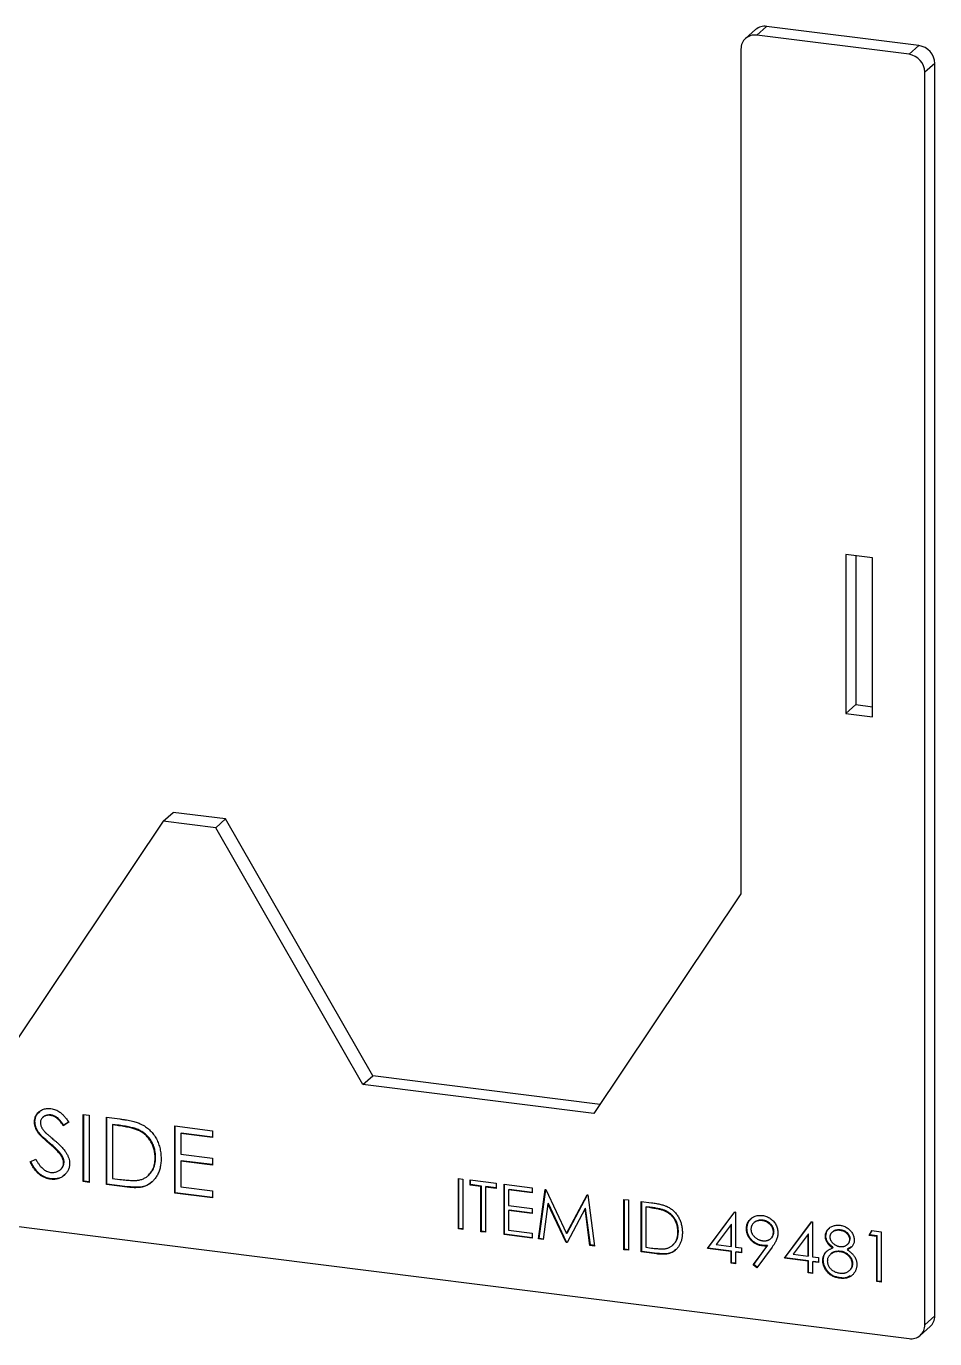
# Paper-space layout '_Dimetric' of a CAD drawing. Header units: millimetres. Extents: x -184 to 182, y -148 to 127.
# Drawn here: x 20.6 to 182.4, y -148.3 to 85.5 of the extents above; entities that cross this region are included whole.
import ezdxf

# ---------------------------------------------------------------- set-up
doc = ezdxf.new("R2010")
doc.units = ezdxf.units.MM

psp = doc.layouts.new('_Dimetric')

# ---------------------------------------------------------------- linework, layer by layer
at = {"color": 7, "linetype": 'Continuous', "lineweight": 25}
for p, q in [((150.49, 84.86), (148.72, 83.3)), ((152.47, 85.44), (150.7, 83.88)), ((179.6, 82.02), (152.47, 85.44)), ((177.83, 80.47), (150.7, 83.88)), ((177.83, 80.47), (179.6, 82.02)), ((147.9, 81.41), (147.9, -69.06)), ((182.41, 78.84), (180.64, 77.28)), ((180.64, -145.79), (180.64, 77.28)), ((182.41, -144.23), (182.41, 78.84)), ((166.56, -8.62), (166.56, -36.91)), ((171.33, -9.23), (166.56, -8.62)), ((168.33, -8.85), (168.33, -35.35)), ((171.33, -37.51), (171.33, -9.23)), ((168.33, -35.35), (166.56, -36.91)), ((166.56, -36.91), (171.33, -37.51)), ((168.33, -35.35), (171.33, -35.73)), ((45, -56.1), (18.81, -95.23)), ((45, -56.1), (46.77, -54.54)), ((54.36, -57.28), (45, -56.1)), ((56.12, -55.72), (46.77, -54.54)), ((54.36, -57.28), (56.12, -55.72)), ((82.32, -101.45), (56.12, -55.72)), ((80.55, -103.01), (54.36, -57.28)), ((147.9, -69.06), (121.71, -108.19)), ((80.55, -103.01), (82.32, -101.45)), ((122.81, -106.55), (82.32, -101.45)), ((-181.37, -103.01), (177.83, -148.26)), ((121.71, -108.19), (80.55, -103.01)), ((22.17, -109.65), (22.09, -109.72)), ((23.66, -108.77), (23.55, -108.87)), ((24.98, -108.43), (24.89, -108.51)), ((28.18, -109.72), (27.21, -110.34)), ((28.27, -109.65), (27.3, -110.26)), ((30.77, -108.33), (31.83, -108.46)), ((30.77, -120.3), (30.77, -108.33)), ((30.86, -120.23), (30.86, -108.34)), ((31.83, -108.46), (31.83, -120.44)), ((34.88, -108.85), (37.28, -109.15)), ((34.88, -120.82), (34.88, -108.85)), ((34.97, -120.74), (34.97, -108.86)), ((22.84, -111.55), (22.75, -111.63)), ((27.3, -110.26), (27.21, -110.34)), ((36.03, -110.13), (35.95, -110.21)), ((36.78, -110.32), (35.95, -110.21)), ((35.95, -110.21), (35.95, -119.73)), ((36.87, -110.24), (36.03, -110.13)), ((36.87, -110.24), (36.78, -110.32)), ((40.52, -111.03), (40.43, -111.11)), ((47.06, -110.38), (53.77, -111.23)), ((47.06, -122.36), (47.06, -110.38)), ((47.15, -122.28), (47.15, -110.39)), ((48.22, -111.67), (48.13, -111.75)), ((48.13, -111.75), (48.13, -115.43)), ((53.77, -112.46), (48.13, -111.75)), ((53.77, -112.37), (48.22, -111.67)), ((53.77, -111.23), (53.77, -112.46)), ((24.79, -113.43), (24.7, -113.5)), ((21.32, -116.8), (22.33, -116.32)), ((26.93, -115.61), (26.84, -115.68)), ((27.35, -116.83), (27.26, -116.91)), ((43.65, -116), (43.56, -116.08)), ((48.13, -115.43), (53.77, -116.14)), ((48.22, -116.58), (48.13, -116.66)), ((48.13, -116.66), (48.13, -121.26)), ((53.77, -117.37), (48.13, -116.66)), ((53.77, -117.28), (48.22, -116.58)), ((53.77, -116.14), (53.77, -117.37)), ((26.7, -118.19), (26.81, -118.09)), ((42.31, -119.26), (42.42, -119.16)), ((25.03, -119.8), (24.94, -119.88)), ((30.86, -120.23), (30.77, -120.3)), ((31.83, -120.44), (30.77, -120.3)), ((31.83, -120.35), (30.86, -120.23)), ((34.97, -120.74), (34.88, -120.82)), ((38.56, -121.29), (34.88, -120.82)), ((38.65, -121.21), (34.97, -120.74)), ((35.95, -119.73), (37.31, -119.9)), ((38.65, -121.21), (38.56, -121.29)), ((48.13, -121.26), (53.77, -121.97)), ((97.59, -119.74), (98.39, -119.84)), ((97.59, -128.72), (97.59, -119.74)), ((97.68, -128.64), (97.68, -119.75)), ((98.39, -119.84), (98.39, -128.82)), ((99.65, -120), (104.33, -120.59)), ((99.65, -120.92), (99.65, -120)), ((99.74, -120.84), (99.65, -120.92)), ((101.59, -121.17), (99.65, -120.92)), ((99.74, -120.84), (99.74, -120.01)), ((101.68, -121.09), (99.74, -120.84)), ((101.68, -121.09), (101.59, -121.17)), ((101.59, -129.23), (101.59, -121.17)), ((101.68, -129.15), (101.68, -121.09)), ((102.48, -121.19), (102.39, -121.27)), ((102.39, -121.27), (102.39, -129.33)), ((104.33, -121.51), (102.39, -121.27)), ((104.33, -121.42), (102.48, -121.19)), ((104.33, -120.59), (104.33, -121.51)), ((105.7, -120.76), (110.73, -121.4)), ((105.7, -129.74), (105.7, -120.76)), ((105.79, -129.67), (105.79, -120.78)), ((110.73, -121.4), (110.73, -122.32)), ((47.15, -122.28), (47.06, -122.36)), ((53.77, -123.2), (47.06, -122.36)), ((53.77, -123.11), (47.15, -122.28)), ((53.77, -121.97), (53.77, -123.2)), ((106.59, -121.71), (106.5, -121.79)), ((106.5, -121.79), (106.5, -124.55)), ((110.73, -122.32), (106.5, -121.79)), ((110.73, -122.23), (106.59, -121.71)), ((111.87, -130.52), (113.05, -121.69)), ((111.96, -130.44), (113.12, -121.7)), ((113.05, -121.69), (113.16, -121.7)), ((113.16, -121.7), (116.84, -129.54)), ((116.84, -129.54), (120.51, -122.63)), ((116.93, -129.46), (120.55, -122.64)), ((120.51, -122.63), (120.63, -122.64)), ((120.63, -122.64), (121.81, -131.77)), ((127.06, -123.46), (127.86, -123.56)), ((127.06, -132.44), (127.06, -123.46)), ((127.15, -132.36), (127.15, -123.47)), ((127.86, -123.56), (127.86, -132.54)), ((130.15, -123.84), (131.95, -124.07)), ((130.15, -132.82), (130.15, -123.84)), ((130.24, -132.75), (130.24, -123.86)), ((106.5, -124.55), (110.73, -125.08)), ((106.59, -125.39), (106.5, -125.47)), ((106.5, -125.47), (106.5, -128.92)), ((110.73, -126), (106.5, -125.47)), ((110.73, -125.91), (106.59, -125.39)), ((110.73, -125.08), (110.73, -126)), ((113.53, -124.25), (112.68, -130.62)), ((113.62, -124.18), (113.53, -124.25)), ((116.76, -131.14), (113.53, -124.25)), ((116.85, -131.06), (113.62, -124.18)), ((120.15, -125.1), (116.94, -131.16)), ((120.24, -125.03), (120.15, -125.1)), ((121.01, -131.67), (120.15, -125.1)), ((121.09, -131.59), (120.24, -125.03)), ((131.04, -124.79), (130.95, -124.87)), ((131.57, -124.94), (130.95, -124.87)), ((130.95, -124.87), (130.95, -132)), ((131.66, -124.87), (131.04, -124.79)), ((131.66, -124.87), (131.57, -124.94)), ((134.4, -125.46), (134.31, -125.54)), ((141.91, -132.23), (146.78, -125.71)), ((142, -132.16), (146.8, -125.71)), ((146.78, -125.71), (146.94, -125.73)), ((146.94, -125.73), (146.94, -131.95)), ((146.14, -127.95), (143.48, -131.51)), ((146.23, -127.87), (146.14, -127.95)), ((146.14, -131.85), (146.14, -127.95)), ((146.23, -131.77), (146.23, -127.87)), ((150.27, -127.59), (150.15, -127.68)), ((151.77, -127.17), (151.68, -127.25)), ((155.62, -133.96), (160.48, -127.44)), ((155.71, -133.88), (160.51, -127.44)), ((160.48, -127.44), (160.65, -127.46)), ((160.65, -127.46), (160.65, -133.67)), ((97.68, -128.64), (97.59, -128.72)), ((98.39, -128.82), (97.59, -128.72)), ((98.39, -128.73), (97.68, -128.64)), ((101.68, -129.15), (101.59, -129.23)), ((102.39, -129.33), (101.59, -129.23)), ((102.39, -129.24), (101.68, -129.15)), ((105.79, -129.67), (105.7, -129.74)), ((110.73, -130.38), (105.7, -129.74)), ((110.73, -130.29), (105.79, -129.67)), ((106.5, -128.92), (110.73, -129.46)), ((110.73, -129.46), (110.73, -130.38)), ((111.96, -130.44), (111.87, -130.52)), ((112.68, -130.62), (111.87, -130.52)), ((112.69, -130.54), (111.96, -130.44)), ((116.93, -129.46), (116.84, -129.54)), ((136.75, -129.19), (136.66, -129.27)), ((148.97, -128.65), (148.88, -128.72)), ((153.15, -130.48), (153.26, -130.38)), ((153.77, -129.21), (153.68, -129.28)), ((159.85, -129.67), (157.19, -133.24)), ((159.94, -129.59), (159.85, -129.67)), ((159.85, -133.57), (159.85, -129.67)), ((159.94, -133.49), (159.94, -129.59)), ((163.02, -129.97), (162.93, -130.05)), ((164.2, -129.26), (164.09, -129.36)), ((165.59, -128.91), (165.5, -128.99)), ((167.36, -130.51), (167.27, -130.59)), ((170.7, -129.87), (171.22, -129.02)), ((170.79, -129.8), (170.7, -129.87)), ((172.07, -130.05), (170.7, -129.87)), ((170.79, -129.8), (171.26, -129.02)), ((172.16, -129.97), (170.79, -129.8)), ((171.22, -129.02), (172.87, -129.23)), ((172.16, -129.97), (172.07, -130.05)), ((172.07, -138.11), (172.07, -130.05)), ((172.16, -138.03), (172.16, -129.97)), ((172.87, -129.23), (172.87, -138.21)), ((116.85, -131.06), (116.76, -131.14)), ((116.94, -131.16), (116.76, -131.14)), ((116.98, -131.08), (116.85, -131.06)), ((121.09, -131.59), (121.01, -131.67)), ((121.81, -131.77), (121.01, -131.67)), ((121.8, -131.68), (121.09, -131.59)), ((127.15, -132.36), (127.06, -132.44)), ((127.86, -132.54), (127.06, -132.44)), ((127.86, -132.45), (127.15, -132.36)), ((130.24, -132.75), (130.15, -132.82)), ((132.91, -133.17), (130.15, -132.82)), ((133, -133.09), (130.24, -132.75)), ((130.95, -132), (131.97, -132.13)), ((133, -133.09), (132.91, -133.17)), ((135.72, -131.65), (135.83, -131.56)), ((142, -132.16), (141.91, -132.23)), ((146.14, -132.77), (141.91, -132.23)), ((146.23, -132.69), (142, -132.16)), ((143.48, -131.51), (146.14, -131.85)), ((146.23, -131.77), (146.14, -131.85)), ((146.23, -132.69), (146.14, -132.77)), ((146.14, -134.84), (146.14, -132.77)), ((146.23, -134.76), (146.23, -132.69)), ((146.94, -131.95), (147.97, -132.08)), ((147.03, -132.79), (146.94, -132.87)), ((146.94, -132.87), (146.94, -134.94)), ((147.97, -133), (146.94, -132.87)), ((147.97, -132.91), (147.03, -132.79)), ((147.97, -132.08), (147.97, -133)), ((150.07, -135.12), (152.55, -131.78)), ((150.16, -135.04), (152.64, -131.7)), ((153.45, -131.95), (150.71, -135.65)), ((151.7, -131.65), (151.61, -131.73)), ((152.64, -131.7), (152.55, -131.78)), ((157.19, -133.24), (159.85, -133.57)), ((163.93, -133.18), (163.82, -133.28)), ((164.32, -132.04), (164.23, -132.12)), ((165.64, -132.72), (165.55, -132.79)), ((166.89, -132.36), (166.81, -132.44)), ((166.83, -131.53), (166.94, -131.43)), ((167.58, -131.91), (166.89, -132.36)), ((146.23, -134.76), (146.14, -134.84)), ((146.94, -134.94), (146.14, -134.84)), ((146.94, -134.85), (146.23, -134.76)), ((150.16, -135.04), (150.07, -135.12)), ((150.71, -135.65), (150.07, -135.12)), ((150.78, -135.55), (150.16, -135.04)), ((155.71, -133.88), (155.62, -133.96)), ((159.85, -134.49), (155.62, -133.96)), ((159.94, -134.42), (155.71, -133.88)), ((159.94, -133.49), (159.85, -133.57)), ((159.94, -134.42), (159.85, -134.49)), ((159.85, -136.57), (159.85, -134.49)), ((159.94, -136.49), (159.94, -134.42)), ((160.65, -133.67), (161.68, -133.8)), ((160.74, -134.52), (160.65, -134.59)), ((160.65, -134.59), (160.65, -136.67)), ((161.68, -134.72), (160.65, -134.59)), ((161.68, -134.64), (160.74, -134.52)), ((161.68, -133.8), (161.68, -134.72)), ((162.56, -134.28), (162.47, -134.36)), ((167.82, -134.88), (167.73, -134.96)), ((159.94, -136.49), (159.85, -136.57)), ((160.65, -136.67), (159.85, -136.57)), ((160.65, -136.58), (159.94, -136.49)), ((165.58, -137.43), (165.49, -137.51)), ((167.17, -136.18), (167.28, -136.09)), ((172.16, -138.03), (172.07, -138.11)), ((172.87, -138.21), (172.07, -138.11)), ((172.87, -138.12), (172.16, -138.03)), ((180.64, -145.79), (182.41, -144.23)), ((179.82, -147.68), (181.58, -146.12))]:
    psp.add_line(p, q, dxfattribs=at)
for centre, radius, start, end in [((152.12, 82.97), 2.5, 81.8416, 130.6612), ((150.34, 81.47), 2.44, 81.3986, 181.4206), ((179.13, 78.78), 3.28, 1.0587, 81.7605), ((177.36, 77.22), 3.28, 1.0587, 81.7605), ((179.91, -144.27), 2.5, 312.158, 0.9777), ((178.2, -145.85), 2.44, 261.3986, 1.4206)]:
    psp.add_arc(centre, radius, start, end, dxfattribs=at)
for points, knots in [([(22.09, -109.72), (22.09, -109.6), (22.1, -109.35), (22.17, -108.99), (22.29, -108.66), (22.45, -108.35), (22.67, -108.07), (22.91, -107.83), (23.2, -107.63), (23.52, -107.47), (23.87, -107.36), (24.24, -107.28), (24.62, -107.26), (24.88, -107.29), (25.01, -107.3)], [0, 0, 0, 0, 0.083785, 0.16578, 0.24628, 0.327461, 0.408797, 0.489715, 0.571376, 0.655523, 0.741019, 0.826547, 0.911989, 1, 1, 1, 1]), ([(25.01, -107.3), (25.15, -107.32), (25.43, -107.37), (25.84, -107.5), (26.24, -107.69), (26.55, -107.89), (26.8, -108.08), (26.99, -108.24), (27.18, -108.43), (27.38, -108.65), (27.57, -108.88), (27.78, -109.14), (27.98, -109.42), (28.11, -109.62), (28.18, -109.72)], [0, 0, 0, 0, 0.107233, 0.213252, 0.31883, 0.426794, 0.483646, 0.543604, 0.608308, 0.677127, 0.750686, 0.828713, 0.91219, 1, 1, 1, 1]), ([(22.75, -111.63), (22.7, -111.55), (22.59, -111.4), (22.46, -111.17), (22.34, -110.93), (22.25, -110.69), (22.18, -110.45), (22.12, -110.21), (22.09, -109.97), (22.09, -109.8), (22.09, -109.72)], [0, 0, 0, 0, 0.133507, 0.262559, 0.388264, 0.512667, 0.633722, 0.755394, 0.877553, 1, 1, 1, 1]), ([(22.17, -109.65), (22.21, -109.22), (22.28, -108.48), (22.8, -108.03), (23.01, -107.85)], [0, 0, 0, 0, 0.588862, 1, 1, 1, 1]), ([(22.84, -111.55), (22.79, -111.48), (22.68, -111.32), (22.55, -111.09), (22.43, -110.85), (22.34, -110.61), (22.26, -110.37), (22.21, -110.13), (22.18, -109.89), (22.18, -109.73), (22.17, -109.65)], [0, 0, 0, 0, 0.133507, 0.262559, 0.388264, 0.512667, 0.633722, 0.755394, 0.877553, 1, 1, 1, 1]), ([(24.89, -108.51), (24.77, -108.5), (24.54, -108.48), (24.2, -108.52), (23.9, -108.62), (23.64, -108.78), (23.42, -108.98), (23.26, -109.23), (23.17, -109.5), (23.16, -109.71), (23.15, -109.81)], [0, 0, 0, 0, 0.143073, 0.275903, 0.402371, 0.528414, 0.650356, 0.765895, 0.880774, 1, 1, 1, 1]), ([(23.15, -109.81), (23.15, -109.87), (23.16, -110), (23.19, -110.2), (23.24, -110.39), (23.32, -110.59), (23.42, -110.79), (23.56, -111), (23.73, -111.23), (23.87, -111.38), (23.94, -111.45)], [0, 0, 0, 0, 0.107285, 0.214746, 0.322939, 0.434116, 0.553412, 0.686073, 0.834256, 1, 1, 1, 1]), ([(24.98, -108.43), (24.75, -108.43), (24.28, -108.41), (23.8, -108.59), (23.66, -108.78), (23.65, -108.78)], [0, 0, 0, 0, 0.491279, 0.981477, 1, 1, 1, 1]), ([(27.21, -110.34), (27.16, -110.26), (27.04, -110.1), (26.87, -109.87), (26.71, -109.66), (26.56, -109.48), (26.41, -109.32), (26.27, -109.18), (26.13, -109.05), (25.96, -108.92), (25.74, -108.78), (25.47, -108.65), (25.19, -108.56), (24.99, -108.53), (24.89, -108.51)], [0, 0, 0, 0, 0.098469, 0.189629, 0.274184, 0.352183, 0.423199, 0.488551, 0.548473, 0.60144, 0.701198, 0.799592, 0.898545, 1, 1, 1, 1]), ([(27.3, -110.26), (27.25, -110.18), (27.13, -110.02), (26.96, -109.79), (26.8, -109.59), (26.64, -109.4), (26.5, -109.24), (26.35, -109.1), (26.22, -108.97), (26.05, -108.84), (25.83, -108.7), (25.56, -108.57), (25.27, -108.48), (25.08, -108.45), (24.98, -108.43)], [0, 0, 0, 0, 0.098469, 0.189629, 0.274184, 0.352183, 0.423199, 0.488551, 0.548473, 0.60144, 0.701198, 0.799592, 0.898545, 1, 1, 1, 1]), ([(37.28, -109.15), (37.49, -109.18), (37.89, -109.23), (38.47, -109.32), (39.01, -109.42), (39.51, -109.53), (39.96, -109.65), (40.36, -109.77), (40.72, -109.91), (40.94, -110.01), (41.05, -110.06)], [0, 0, 0, 0, 0.164289, 0.317406, 0.458844, 0.589367, 0.707831, 0.81577, 0.91288, 1, 1, 1, 1]), ([(24.7, -113.5), (24.57, -113.4), (24.33, -113.2), (24, -112.9), (23.7, -112.63), (23.44, -112.38), (23.21, -112.16), (23.02, -111.97), (22.87, -111.79), (22.79, -111.68), (22.75, -111.63)], [0, 0, 0, 0, 0.181535, 0.347082, 0.495568, 0.628357, 0.74552, 0.845831, 0.930782, 1, 1, 1, 1]), ([(24.79, -113.43), (24.66, -113.32), (24.42, -113.12), (24.09, -112.82), (23.79, -112.55), (23.53, -112.31), (23.3, -112.08), (23.11, -111.89), (22.96, -111.71), (22.88, -111.6), (22.84, -111.55)], [0, 0, 0, 0, 0.181535, 0.347082, 0.495568, 0.628357, 0.74552, 0.845831, 0.930782, 1, 1, 1, 1]), ([(23.94, -111.45), (23.96, -111.48), (24.02, -111.54), (24.14, -111.65), (24.29, -111.78), (24.47, -111.94), (24.68, -112.13), (24.94, -112.34), (25.22, -112.59), (25.43, -112.76), (25.53, -112.85)], [0, 0, 0, 0, 0.052594, 0.124952, 0.218094, 0.333502, 0.468789, 0.624938, 0.801683, 1, 1, 1, 1]), ([(40.43, -111.11), (40.33, -111.07), (40.12, -110.99), (39.77, -110.88), (39.39, -110.77), (38.95, -110.67), (38.47, -110.57), (37.95, -110.48), (37.38, -110.39), (36.99, -110.34), (36.78, -110.32)], [0, 0, 0, 0, 0.084319, 0.179285, 0.286583, 0.405111, 0.535593, 0.67819, 0.832976, 1, 1, 1, 1]), ([(40.52, -111.03), (40.42, -110.99), (40.21, -110.91), (39.86, -110.8), (39.47, -110.69), (39.04, -110.59), (38.56, -110.5), (38.04, -110.4), (37.47, -110.32), (37.07, -110.26), (36.87, -110.24)], [0, 0, 0, 0, 0.084319, 0.179285, 0.286583, 0.405111, 0.535593, 0.67819, 0.832976, 1, 1, 1, 1]), ([(43.56, -116.08), (43.56, -115.94), (43.56, -115.66), (43.51, -115.25), (43.45, -114.86), (43.36, -114.47), (43.24, -114.1), (43.1, -113.74), (42.93, -113.39), (42.74, -113.06), (42.52, -112.74), (42.28, -112.44), (42.02, -112.17), (41.75, -111.91), (41.45, -111.68), (41.13, -111.46), (40.79, -111.27), (40.55, -111.17), (40.43, -111.11)], [0, 0, 0, 0, 0.0701512, 0.1378126, 0.2032262, 0.2671741, 0.330024, 0.3917943, 0.4530844, 0.5143339, 0.575, 0.6348655, 0.6941163, 0.7534416, 0.8131258, 0.8740797, 0.936007, 1, 1, 1, 1]), ([(43.65, -116), (43.65, -115.86), (43.64, -115.58), (43.6, -115.17), (43.54, -114.78), (43.45, -114.39), (43.33, -114.02), (43.19, -113.66), (43.02, -113.31), (42.83, -112.98), (42.61, -112.66), (42.37, -112.36), (42.11, -112.09), (41.84, -111.83), (41.54, -111.6), (41.22, -111.39), (40.88, -111.2), (40.64, -111.09), (40.52, -111.03)], [0, 0, 0, 0, 0.0701512, 0.1378126, 0.2032262, 0.2671741, 0.330024, 0.3917943, 0.4530844, 0.5143339, 0.575, 0.6348655, 0.6941163, 0.7534416, 0.8131258, 0.8740797, 0.936007, 1, 1, 1, 1]), ([(41.05, -110.06), (41.19, -110.13), (41.46, -110.27), (41.84, -110.51), (42.21, -110.78), (42.55, -111.07), (42.87, -111.4), (43.17, -111.74), (43.44, -112.11), (43.68, -112.5), (43.91, -112.92), (44.1, -113.35), (44.26, -113.79), (44.4, -114.25), (44.5, -114.72), (44.57, -115.21), (44.62, -115.71), (44.63, -116.04), (44.63, -116.21)], [0, 0, 0, 0, 0.061545, 0.121694, 0.181155, 0.239875, 0.298702, 0.357647, 0.417605, 0.478494, 0.540407, 0.602345, 0.665004, 0.728559, 0.793651, 0.860534, 0.929236, 1, 1, 1, 1]), ([(26.84, -115.68), (26.79, -115.61), (26.67, -115.45), (26.48, -115.21), (26.26, -114.96), (26.01, -114.69), (25.72, -114.42), (25.41, -114.12), (25.06, -113.82), (24.82, -113.61), (24.7, -113.5)], [0, 0, 0, 0, 0.090279, 0.18953, 0.299198, 0.418926, 0.548376, 0.688136, 0.839084, 1, 1, 1, 1]), ([(26.93, -115.61), (26.87, -115.53), (26.76, -115.37), (26.57, -115.13), (26.35, -114.88), (26.09, -114.62), (25.81, -114.34), (25.5, -114.04), (25.15, -113.74), (24.91, -113.53), (24.79, -113.43)], [0, 0, 0, 0, 0.090279, 0.18953, 0.299198, 0.418926, 0.548376, 0.688136, 0.839084, 1, 1, 1, 1]), ([(25.53, -112.85), (25.66, -112.96), (25.91, -113.17), (26.27, -113.49), (26.59, -113.8), (26.88, -114.1), (27.14, -114.38), (27.37, -114.66), (27.57, -114.92), (27.78, -115.25), (28, -115.65), (28.19, -116.13), (28.31, -116.6), (28.32, -116.91), (28.33, -117.06)], [0, 0, 0, 0, 0.096972, 0.187773, 0.272396, 0.351321, 0.424335, 0.491909, 0.554233, 0.611268, 0.716348, 0.81454, 0.908495, 1, 1, 1, 1]), ([(24.94, -119.88), (24.85, -119.86), (24.67, -119.84), (24.41, -119.77), (24.15, -119.7), (23.9, -119.6), (23.65, -119.48), (23.41, -119.35), (23.18, -119.2), (22.96, -119.03), (22.73, -118.83), (22.52, -118.62), (22.31, -118.38), (22.1, -118.11), (21.9, -117.82), (21.7, -117.5), (21.51, -117.16), (21.39, -116.93), (21.32, -116.8)], [0, 0, 0, 0, 0.057208, 0.113696, 0.169178, 0.224159, 0.27872, 0.333794, 0.389241, 0.445822, 0.503704, 0.564294, 0.627975, 0.695038, 0.765373, 0.839611, 0.917538, 1, 1, 1, 1]), ([(25.03, -119.8), (24.94, -119.79), (24.76, -119.76), (24.49, -119.7), (24.24, -119.62), (23.99, -119.52), (23.74, -119.4), (23.5, -119.27), (23.27, -119.12), (23.04, -118.95), (22.82, -118.76), (22.61, -118.54), (22.4, -118.3), (22.19, -118.03), (21.99, -117.74), (21.79, -117.43), (21.6, -117.09), (21.48, -116.85), (21.41, -116.73)], [0, 0, 0, 0, 0.057208, 0.113696, 0.169178, 0.224159, 0.27872, 0.333794, 0.389241, 0.445822, 0.503704, 0.564294, 0.627975, 0.695038, 0.765373, 0.839611, 0.917538, 1, 1, 1, 1]), ([(22.33, -116.32), (22.42, -116.49), (22.6, -116.82), (22.9, -117.26), (23.21, -117.65), (23.53, -117.97), (23.87, -118.24), (24.21, -118.44), (24.57, -118.58), (24.82, -118.63), (24.94, -118.65)], [0, 0, 0, 0, 0.1590043, 0.3046461, 0.4385469, 0.5623223, 0.6774325, 0.7868974, 0.8936109, 1, 1, 1, 1]), ([(26.79, -118.09), (26.95, -117.92), (27.27, -117.58), (27.32, -117.09), (27.35, -116.83)], [0, 0, 0, 0, 0.488222, 1, 1, 1, 1]), ([(27.26, -116.91), (27.26, -116.81), (27.25, -116.61), (27.16, -116.3), (27.03, -115.99), (26.9, -115.79), (26.84, -115.68)], [0, 0, 0, 0, 0.234723, 0.477158, 0.728556, 1, 1, 1, 1]), ([(27.35, -116.83), (27.35, -116.73), (27.34, -116.53), (27.25, -116.22), (27.12, -115.91), (26.99, -115.71), (26.93, -115.61)], [0, 0, 0, 0, 0.234723, 0.477158, 0.728556, 1, 1, 1, 1]), ([(44.63, -116.21), (44.63, -116.36), (44.62, -116.65), (44.58, -117.08), (44.53, -117.49), (44.44, -117.88), (44.34, -118.26), (44.21, -118.62), (44.06, -118.96), (43.88, -119.29), (43.69, -119.59), (43.48, -119.87), (43.26, -120.13), (43.02, -120.37), (42.77, -120.58), (42.5, -120.76), (42.22, -120.92), (41.92, -121.07), (41.61, -121.18), (41.26, -121.27), (40.88, -121.33), (40.48, -121.37), (40.04, -121.39), (39.57, -121.38), (39.08, -121.35), (38.74, -121.31), (38.56, -121.29)], [0, 0, 0, 0, 0.046081, 0.090807, 0.134295, 0.177024, 0.218823, 0.260244, 0.30108, 0.341614, 0.381583, 0.42012, 0.458075, 0.494738, 0.531195, 0.566934, 0.602713, 0.638327, 0.674853, 0.713467, 0.754442, 0.797815, 0.843989, 0.893072, 0.944963, 1, 1, 1, 1]), ([(40.71, -120.02), (40.81, -120), (41.03, -119.95), (41.34, -119.85), (41.62, -119.72), (41.9, -119.57), (42.15, -119.4), (42.38, -119.2), (42.6, -118.98), (42.8, -118.73), (42.98, -118.46), (43.13, -118.18), (43.27, -117.88), (43.38, -117.55), (43.46, -117.21), (43.52, -116.85), (43.55, -116.47), (43.56, -116.21), (43.56, -116.08)], [0, 0, 0, 0, 0.062415, 0.123338, 0.183125, 0.241783, 0.300579, 0.35968, 0.418882, 0.479531, 0.540851, 0.602303, 0.664463, 0.727806, 0.792895, 0.859672, 0.928464, 1, 1, 1, 1]), ([(42.37, -119.13), (42.64, -118.87), (43.19, -118.35), (43.58, -117.21), (43.63, -116.4), (43.65, -116)], [0, 0, 0, 0, 0.327655, 0.663594, 1, 1, 1, 1]), ([(24.94, -118.65), (25.04, -118.66), (25.25, -118.68), (25.55, -118.66), (25.85, -118.61), (26.13, -118.53), (26.39, -118.41), (26.62, -118.26), (26.82, -118.08), (26.98, -117.88), (27.1, -117.66), (27.2, -117.42), (27.25, -117.17), (27.26, -117), (27.26, -116.91)], [0, 0, 0, 0, 0.091264, 0.18093, 0.270088, 0.360156, 0.448343, 0.532666, 0.613834, 0.693982, 0.772716, 0.849335, 0.923967, 1, 1, 1, 1]), ([(28.33, -117.06), (28.33, -117.17), (28.32, -117.38), (28.27, -117.69), (28.2, -117.98), (28.09, -118.26), (27.95, -118.52), (27.78, -118.77), (27.58, -119), (27.34, -119.22), (27.09, -119.41), (26.82, -119.58), (26.54, -119.71), (26.25, -119.8), (25.94, -119.87), (25.62, -119.91), (25.28, -119.91), (25.05, -119.89), (24.94, -119.88)], [0, 0, 0, 0, 0.061484, 0.121775, 0.18092, 0.240256, 0.300114, 0.361146, 0.423501, 0.488669, 0.553954, 0.617581, 0.680238, 0.742187, 0.804663, 0.868259, 0.93302, 1, 1, 1, 1]), ([(27.44, -119.04), (27.35, -119.15), (27.02, -119.53), (26.16, -119.84), (25.4, -119.81), (25.03, -119.8)], [0, 0, 0, 0, 0.163964, 0.581799, 1, 1, 1, 1]), ([(37.31, -119.9), (37.51, -119.92), (37.88, -119.97), (38.42, -120.02), (38.92, -120.06), (39.37, -120.09), (39.77, -120.09), (40.13, -120.09), (40.43, -120.07), (40.62, -120.04), (40.71, -120.02)], [0, 0, 0, 0, 0.171901, 0.330628, 0.475549, 0.606746, 0.725024, 0.829742, 0.921323, 1, 1, 1, 1]), ([(43.01, -120.27), (42.89, -120.4), (42.33, -121.03), (40.73, -121.38), (39.34, -121.27), (38.65, -121.21)], [0, 0, 0, 0, 0.118312, 0.557581, 1, 1, 1, 1]), ([(134.31, -125.54), (134.24, -125.51), (134.08, -125.45), (133.82, -125.37), (133.53, -125.29), (133.2, -125.21), (132.84, -125.14), (132.45, -125.07), (132.02, -125), (131.73, -124.96), (131.57, -124.94)], [0, 0, 0, 0, 0.084319, 0.179285, 0.286583, 0.405111, 0.535593, 0.67819, 0.832976, 1, 1, 1, 1]), ([(134.4, -125.46), (134.33, -125.43), (134.17, -125.37), (133.91, -125.29), (133.62, -125.21), (133.29, -125.13), (132.93, -125.06), (132.54, -124.99), (132.11, -124.92), (131.82, -124.89), (131.66, -124.87)], [0, 0, 0, 0, 0.084319, 0.179285, 0.286583, 0.405111, 0.535593, 0.67819, 0.832976, 1, 1, 1, 1]), ([(131.95, -124.07), (132.1, -124.09), (132.41, -124.13), (132.84, -124.2), (133.25, -124.28), (133.62, -124.36), (133.95, -124.45), (134.26, -124.54), (134.53, -124.64), (134.7, -124.71), (134.77, -124.75)], [0, 0, 0, 0, 0.164289, 0.317406, 0.458844, 0.589367, 0.707831, 0.81577, 0.91288, 1, 1, 1, 1]), ([(136.66, -129.27), (136.66, -129.16), (136.66, -128.95), (136.62, -128.65), (136.58, -128.35), (136.51, -128.06), (136.42, -127.78), (136.31, -127.51), (136.19, -127.25), (136.04, -127), (135.88, -126.76), (135.7, -126.54), (135.51, -126.33), (135.3, -126.14), (135.07, -125.97), (134.84, -125.81), (134.58, -125.66), (134.4, -125.58), (134.31, -125.54)], [0, 0, 0, 0, 0.070151, 0.137813, 0.203226, 0.267174, 0.330024, 0.391794, 0.453084, 0.514334, 0.575, 0.634865, 0.694116, 0.753442, 0.813126, 0.87408, 0.936007, 1, 1, 1, 1]), ([(136.75, -129.19), (136.75, -129.08), (136.74, -128.88), (136.71, -128.57), (136.66, -128.27), (136.6, -127.98), (136.51, -127.7), (136.4, -127.43), (136.28, -127.17), (136.13, -126.92), (135.97, -126.68), (135.79, -126.46), (135.59, -126.26), (135.39, -126.06), (135.16, -125.89), (134.92, -125.73), (134.67, -125.59), (134.49, -125.5), (134.4, -125.46)], [0, 0, 0, 0, 0.070151, 0.137813, 0.203226, 0.267174, 0.330024, 0.391794, 0.453084, 0.514334, 0.575, 0.634865, 0.694116, 0.753442, 0.813126, 0.87408, 0.936007, 1, 1, 1, 1]), ([(134.77, -124.75), (134.88, -124.8), (135.08, -124.91), (135.37, -125.09), (135.64, -125.29), (135.9, -125.51), (136.14, -125.76), (136.36, -126.01), (136.57, -126.29), (136.75, -126.59), (136.92, -126.9), (137.06, -127.22), (137.18, -127.55), (137.28, -127.89), (137.36, -128.25), (137.42, -128.61), (137.45, -128.99), (137.46, -129.24), (137.46, -129.37)], [0, 0, 0, 0, 0.061545, 0.121694, 0.181155, 0.239875, 0.298702, 0.357647, 0.417605, 0.478494, 0.540407, 0.602345, 0.665004, 0.728559, 0.793651, 0.860534, 0.929236, 1, 1, 1, 1]), ([(148.88, -128.72), (148.89, -128.6), (148.89, -128.35), (148.96, -128), (149.08, -127.68), (149.24, -127.38), (149.44, -127.11), (149.68, -126.87), (149.96, -126.67), (150.28, -126.51), (150.62, -126.4), (150.97, -126.32), (151.34, -126.3), (151.59, -126.32), (151.72, -126.33)], [0, 0, 0, 0, 0.085249, 0.167327, 0.248175, 0.328829, 0.409908, 0.490584, 0.572993, 0.658265, 0.744222, 0.82906, 0.913938, 1, 1, 1, 1]), ([(148.97, -128.65), (149.01, -128.23), (149.07, -127.51), (149.57, -127.07), (149.77, -126.89)], [0, 0, 0, 0, 0.589038, 1, 1, 1, 1]), ([(151.68, -127.25), (151.61, -127.24), (151.48, -127.23), (151.28, -127.23), (151.09, -127.24), (150.91, -127.28), (150.74, -127.33), (150.57, -127.4), (150.41, -127.49), (150.26, -127.59), (150.13, -127.7), (150.01, -127.83), (149.91, -127.97), (149.82, -128.11), (149.76, -128.27), (149.71, -128.43), (149.69, -128.6), (149.68, -128.72), (149.68, -128.78)], [0, 0, 0, 0, 0.068712, 0.134812, 0.199538, 0.263335, 0.326747, 0.390328, 0.454126, 0.519203, 0.58351, 0.645497, 0.70529, 0.763488, 0.821856, 0.880004, 0.939108, 1, 1, 1, 1]), ([(151.77, -127.17), (151.49, -127.17), (150.95, -127.16), (150.42, -127.38), (150.26, -127.59), (150.26, -127.6)], [0, 0, 0, 0, 0.495842, 0.991376, 1, 1, 1, 1]), ([(153.68, -129.28), (153.68, -129.22), (153.67, -129.1), (153.65, -128.92), (153.6, -128.75), (153.54, -128.58), (153.45, -128.41), (153.35, -128.25), (153.23, -128.1), (153.09, -127.95), (152.95, -127.81), (152.79, -127.68), (152.62, -127.57), (152.45, -127.47), (152.27, -127.39), (152.08, -127.33), (151.88, -127.28), (151.75, -127.26), (151.68, -127.25)], [0, 0, 0, 0, 0.06076, 0.119735, 0.177757, 0.235999, 0.29407, 0.353733, 0.415973, 0.48014, 0.545076, 0.608735, 0.672178, 0.735453, 0.799112, 0.864284, 0.930837, 1, 1, 1, 1]), ([(151.72, -126.33), (151.84, -126.35), (152.09, -126.39), (152.44, -126.5), (152.79, -126.66), (153.11, -126.86), (153.42, -127.1), (153.69, -127.37), (153.92, -127.67), (154.12, -128), (154.28, -128.35), (154.39, -128.71), (154.47, -129.08), (154.47, -129.32), (154.48, -129.44)], [0, 0, 0, 0, 0.085532, 0.169003, 0.251943, 0.335682, 0.419409, 0.501265, 0.583703, 0.668, 0.751919, 0.834598, 0.916526, 1, 1, 1, 1]), ([(153.77, -129.21), (153.77, -129.15), (153.76, -129.03), (153.74, -128.85), (153.69, -128.67), (153.62, -128.5), (153.54, -128.34), (153.44, -128.18), (153.32, -128.02), (153.18, -127.87), (153.03, -127.73), (152.88, -127.6), (152.71, -127.49), (152.54, -127.39), (152.36, -127.31), (152.17, -127.25), (151.97, -127.2), (151.83, -127.18), (151.77, -127.17)], [0, 0, 0, 0, 0.06076, 0.119735, 0.177757, 0.235999, 0.29407, 0.353733, 0.415973, 0.48014, 0.545076, 0.608735, 0.672178, 0.735453, 0.799112, 0.864284, 0.930837, 1, 1, 1, 1]), ([(162.93, -130.05), (162.94, -129.95), (162.94, -129.76), (163.01, -129.48), (163.12, -129.22), (163.27, -128.96), (163.46, -128.73), (163.68, -128.52), (163.94, -128.35), (164.23, -128.22), (164.53, -128.12), (164.86, -128.06), (165.2, -128.04), (165.43, -128.06), (165.54, -128.07)], [0, 0, 0, 0, 0.074058, 0.14887, 0.226668, 0.307735, 0.391157, 0.473929, 0.557928, 0.644989, 0.733364, 0.821092, 0.909287, 1, 1, 1, 1]), ([(165.54, -128.07), (165.66, -128.09), (165.88, -128.13), (166.21, -128.23), (166.52, -128.37), (166.82, -128.55), (167.1, -128.75), (167.35, -128.99), (167.56, -129.25), (167.74, -129.53), (167.89, -129.82), (167.99, -130.12), (168.06, -130.42), (168.07, -130.62), (168.07, -130.72)], [0, 0, 0, 0, 0.08941, 0.176306, 0.262626, 0.349446, 0.435498, 0.518928, 0.601355, 0.684256, 0.765807, 0.844877, 0.92228, 1, 1, 1, 1]), ([(137.46, -129.37), (137.46, -129.48), (137.45, -129.7), (137.43, -130.02), (137.38, -130.32), (137.32, -130.62), (137.24, -130.9), (137.14, -131.17), (137.03, -131.43), (136.9, -131.67), (136.75, -131.9), (136.6, -132.11), (136.43, -132.31), (136.25, -132.48), (136.06, -132.64), (135.86, -132.78), (135.65, -132.9), (135.43, -133.01), (135.19, -133.09), (134.93, -133.16), (134.65, -133.21), (134.35, -133.24), (134.02, -133.25), (133.67, -133.24), (133.3, -133.22), (133.04, -133.19), (132.91, -133.17)], [0, 0, 0, 0, 0.046081, 0.090807, 0.134295, 0.177024, 0.218823, 0.260244, 0.30108, 0.341614, 0.381583, 0.42012, 0.458075, 0.494738, 0.531195, 0.566934, 0.602713, 0.638327, 0.674853, 0.713467, 0.754442, 0.797815, 0.843989, 0.893072, 0.944963, 1, 1, 1, 1]), ([(134.52, -132.23), (134.6, -132.21), (134.76, -132.17), (134.99, -132.1), (135.21, -132), (135.41, -131.89), (135.6, -131.76), (135.78, -131.61), (135.94, -131.44), (136.09, -131.26), (136.22, -131.06), (136.34, -130.84), (136.44, -130.61), (136.52, -130.37), (136.58, -130.11), (136.63, -129.84), (136.65, -129.56), (136.66, -129.37), (136.66, -129.27)], [0, 0, 0, 0, 0.0624145, 0.1233382, 0.1831245, 0.241783, 0.3005789, 0.3596801, 0.4188816, 0.4795307, 0.5408505, 0.6023034, 0.6644632, 0.7278057, 0.7928948, 0.8596723, 0.9284644, 1, 1, 1, 1]), ([(135.79, -131.54), (135.99, -131.34), (136.62, -130.75), (136.7, -129.81), (136.75, -129.19)], [0, 0, 0, 0, 0.32935, 1, 1, 1, 1]), ([(151.61, -131.73), (151.52, -131.71), (151.33, -131.69), (151.06, -131.62), (150.8, -131.52), (150.56, -131.41), (150.32, -131.27), (150.09, -131.11), (149.88, -130.92), (149.67, -130.72), (149.49, -130.5), (149.32, -130.27), (149.19, -130.03), (149.08, -129.79), (148.99, -129.53), (148.93, -129.27), (148.89, -129), (148.88, -128.82), (148.88, -128.72)], [0, 0, 0, 0, 0.066295, 0.130131, 0.192862, 0.25436, 0.31591, 0.377338, 0.440205, 0.504175, 0.568034, 0.630228, 0.690861, 0.751422, 0.811466, 0.87275, 0.935391, 1, 1, 1, 1]), ([(151.7, -131.65), (151.61, -131.64), (151.42, -131.61), (151.15, -131.54), (150.89, -131.45), (150.64, -131.33), (150.41, -131.19), (150.18, -131.03), (149.96, -130.85), (149.76, -130.64), (149.58, -130.42), (149.41, -130.19), (149.28, -129.95), (149.16, -129.71), (149.08, -129.45), (149.02, -129.19), (148.98, -128.92), (148.97, -128.74), (148.97, -128.65)], [0, 0, 0, 0, 0.066295, 0.130131, 0.192862, 0.25436, 0.31591, 0.377338, 0.440205, 0.504175, 0.568034, 0.630228, 0.690861, 0.751422, 0.811466, 0.87275, 0.935391, 1, 1, 1, 1]), ([(149.68, -128.78), (149.68, -128.84), (149.69, -128.96), (149.72, -129.14), (149.76, -129.32), (149.83, -129.49), (149.92, -129.65), (150.02, -129.81), (150.15, -129.97), (150.29, -130.12), (150.44, -130.26), (150.61, -130.39), (150.78, -130.5), (150.96, -130.6), (151.15, -130.68), (151.35, -130.75), (151.55, -130.79), (151.69, -130.82), (151.76, -130.83)], [0, 0, 0, 0, 0.0595396, 0.117423, 0.1744404, 0.2317339, 0.289722, 0.3492004, 0.4105155, 0.4750803, 0.5400945, 0.6044441, 0.6686967, 0.7321102, 0.7967393, 0.8629057, 0.9304616, 1, 1, 1, 1]), ([(151.76, -130.83), (151.83, -130.83), (151.97, -130.85), (152.17, -130.85), (152.36, -130.83), (152.54, -130.8), (152.71, -130.75), (152.87, -130.68), (153.02, -130.59), (153.15, -130.48), (153.28, -130.36), (153.38, -130.24), (153.48, -130.1), (153.55, -129.95), (153.61, -129.8), (153.65, -129.64), (153.67, -129.46), (153.68, -129.34), (153.68, -129.28)], [0, 0, 0, 0, 0.072713, 0.141547, 0.208363, 0.272462, 0.33539, 0.397711, 0.459383, 0.522098, 0.584315, 0.644392, 0.703345, 0.761509, 0.82003, 0.878517, 0.938265, 1, 1, 1, 1]), ([(153.24, -130.38), (153.27, -130.36), (153.47, -130.25), (153.7, -129.83), (153.74, -129.42), (153.77, -129.21)], [0, 0, 0, 0, 0.068421, 0.534185, 1, 1, 1, 1]), ([(154.48, -129.44), (154.48, -129.53), (154.47, -129.72), (154.43, -130.01), (154.35, -130.3), (154.27, -130.54), (154.19, -130.73), (154.12, -130.89), (154.04, -131.05), (153.94, -131.22), (153.84, -131.39), (153.72, -131.57), (153.59, -131.76), (153.5, -131.88), (153.45, -131.95)], [0, 0, 0, 0, 0.09832, 0.199417, 0.305603, 0.416162, 0.474582, 0.537006, 0.603857, 0.67409, 0.749417, 0.828253, 0.912054, 1, 1, 1, 1]), ([(164.23, -132.12), (164.13, -132.05), (163.93, -131.91), (163.66, -131.68), (163.44, -131.43), (163.25, -131.16), (163.11, -130.89), (163.01, -130.61), (162.94, -130.33), (162.94, -130.14), (162.93, -130.05)], [0, 0, 0, 0, 0.14586, 0.282426, 0.41085, 0.535029, 0.654701, 0.770133, 0.884556, 1, 1, 1, 1]), ([(163.02, -129.97), (163.07, -129.61), (163.15, -129.03), (163.57, -128.69), (163.73, -128.57)], [0, 0, 0, 0, 0.632629, 1, 1, 1, 1]), ([(164.32, -132.04), (164.22, -131.97), (164.02, -131.83), (163.75, -131.6), (163.53, -131.35), (163.34, -131.09), (163.2, -130.81), (163.1, -130.54), (163.03, -130.25), (163.02, -130.07), (163.02, -129.97)], [0, 0, 0, 0, 0.14586, 0.282426, 0.41085, 0.535029, 0.654701, 0.770133, 0.884556, 1, 1, 1, 1]), ([(165.5, -128.99), (165.44, -128.98), (165.31, -128.97), (165.13, -128.96), (164.96, -128.98), (164.8, -129), (164.65, -129.04), (164.5, -129.09), (164.36, -129.16), (164.23, -129.24), (164.12, -129.33), (164.01, -129.43), (163.93, -129.53), (163.85, -129.64), (163.8, -129.76), (163.76, -129.89), (163.73, -130.02), (163.73, -130.12), (163.73, -130.16)], [0, 0, 0, 0, 0.075243, 0.147209, 0.216447, 0.284025, 0.350655, 0.415031, 0.47963, 0.544652, 0.608044, 0.667828, 0.725114, 0.780992, 0.835527, 0.889438, 0.944072, 1, 1, 1, 1]), ([(163.73, -130.16), (163.73, -130.21), (163.74, -130.3), (163.76, -130.44), (163.8, -130.58), (163.87, -130.72), (163.94, -130.86), (164.03, -130.99), (164.14, -131.13), (164.27, -131.26), (164.41, -131.38), (164.55, -131.49), (164.7, -131.59), (164.85, -131.67), (165.02, -131.74), (165.18, -131.8), (165.35, -131.84), (165.47, -131.86), (165.53, -131.87)], [0, 0, 0, 0, 0.054564, 0.107826, 0.161924, 0.21751, 0.274498, 0.334815, 0.397555, 0.464755, 0.532901, 0.600097, 0.665354, 0.731084, 0.796883, 0.863292, 0.930831, 1, 1, 1, 1]), ([(165.59, -128.91), (165.36, -128.9), (164.9, -128.88), (164.4, -129.05), (164.23, -129.25), (164.2, -129.28)], [0, 0, 0, 0, 0.454461, 0.907731, 1, 1, 1, 1]), ([(167.27, -130.59), (167.27, -130.55), (167.27, -130.46), (167.25, -130.33), (167.21, -130.21), (167.16, -130.08), (167.09, -129.96), (167.02, -129.83), (166.92, -129.71), (166.82, -129.59), (166.7, -129.47), (166.57, -129.36), (166.42, -129.27), (166.26, -129.19), (166.09, -129.12), (165.9, -129.06), (165.7, -129.02), (165.57, -129), (165.5, -128.99)], [0, 0, 0, 0, 0.050902, 0.101034, 0.151084, 0.203062, 0.256248, 0.310847, 0.368769, 0.430015, 0.49252, 0.556049, 0.621996, 0.690192, 0.761385, 0.836356, 0.915487, 1, 1, 1, 1]), ([(165.53, -131.87), (165.61, -131.88), (165.76, -131.89), (165.98, -131.88), (166.2, -131.84), (166.4, -131.78), (166.6, -131.69), (166.77, -131.58), (166.92, -131.44), (167.05, -131.29), (167.14, -131.12), (167.22, -130.95), (167.26, -130.77), (167.27, -130.65), (167.27, -130.59)], [0, 0, 0, 0, 0.08969, 0.178494, 0.266838, 0.356558, 0.445334, 0.530806, 0.614076, 0.697707, 0.779142, 0.855354, 0.928557, 1, 1, 1, 1]), ([(167.36, -130.51), (167.36, -130.47), (167.36, -130.38), (167.33, -130.26), (167.3, -130.13), (167.25, -130), (167.18, -129.88), (167.11, -129.75), (167.01, -129.63), (166.91, -129.51), (166.79, -129.39), (166.65, -129.29), (166.51, -129.19), (166.35, -129.11), (166.17, -129.04), (165.99, -128.99), (165.79, -128.94), (165.66, -128.92), (165.59, -128.91)], [0, 0, 0, 0, 0.050902, 0.101034, 0.151084, 0.203062, 0.256248, 0.310847, 0.368769, 0.430015, 0.49252, 0.556049, 0.621996, 0.690192, 0.761385, 0.836356, 0.915487, 1, 1, 1, 1]), ([(168.07, -130.72), (168.07, -130.82), (168.06, -131.01), (168, -131.28), (167.9, -131.53), (167.76, -131.76), (167.58, -131.96), (167.36, -132.15), (167.1, -132.31), (166.91, -132.4), (166.81, -132.44)], [0, 0, 0, 0, 0.121904, 0.239413, 0.35541, 0.472091, 0.592859, 0.718703, 0.854892, 1, 1, 1, 1]), ([(166.92, -131.44), (167.04, -131.31), (167.28, -131.06), (167.33, -130.7), (167.36, -130.51)], [0, 0, 0, 0, 0.490679, 1, 1, 1, 1]), ([(131.97, -132.13), (132.12, -132.15), (132.4, -132.19), (132.81, -132.23), (133.18, -132.25), (133.51, -132.27), (133.82, -132.28), (134.08, -132.28), (134.31, -132.26), (134.45, -132.24), (134.52, -132.23)], [0, 0, 0, 0, 0.1719007, 0.3306279, 0.4755488, 0.6067462, 0.7250238, 0.8297424, 0.9213228, 1, 1, 1, 1]), ([(136.27, -132.39), (136.18, -132.49), (135.76, -132.96), (134.55, -133.22), (133.52, -133.14), (133, -133.09)], [0, 0, 0, 0, 0.118312, 0.557581, 1, 1, 1, 1]), ([(152.55, -131.78), (152.39, -131.78), (152.08, -131.78), (151.76, -131.75), (151.61, -131.73)], [0, 0, 0, 0, 0.507858, 1, 1, 1, 1]), ([(152.64, -131.7), (152.48, -131.7), (152.17, -131.7), (151.85, -131.67), (151.7, -131.65)], [0, 0, 0, 0, 0.507858, 1, 1, 1, 1]), ([(162.47, -134.36), (162.48, -134.29), (162.48, -134.17), (162.5, -133.99), (162.53, -133.81), (162.58, -133.64), (162.64, -133.48), (162.71, -133.33), (162.79, -133.18), (162.89, -133.03), (163, -132.9), (163.13, -132.76), (163.27, -132.64), (163.43, -132.52), (163.61, -132.41), (163.8, -132.31), (164.01, -132.2), (164.16, -132.15), (164.23, -132.12)], [0, 0, 0, 0, 0.058854, 0.116315, 0.172675, 0.22878, 0.28458, 0.340257, 0.39663, 0.453507, 0.512318, 0.572648, 0.636022, 0.702363, 0.771483, 0.844184, 0.92007, 1, 1, 1, 1]), ([(162.56, -134.28), (162.6, -133.99), (162.66, -133.41), (162.97, -132.84), (163.24, -132.68), (163.27, -132.67)], [0, 0, 0, 0, 0.472359, 0.944598, 1, 1, 1, 1]), ([(165.55, -132.79), (165.47, -132.79), (165.32, -132.77), (165.09, -132.77), (164.87, -132.79), (164.66, -132.83), (164.46, -132.89), (164.27, -132.97), (164.09, -133.06), (163.93, -133.18), (163.77, -133.31), (163.64, -133.45), (163.53, -133.6), (163.44, -133.76), (163.36, -133.93), (163.31, -134.1), (163.28, -134.29), (163.28, -134.42), (163.27, -134.48)], [0, 0, 0, 0, 0.071269, 0.139812, 0.206497, 0.271535, 0.336082, 0.400528, 0.464984, 0.53005, 0.594423, 0.655583, 0.714849, 0.772115, 0.828999, 0.885122, 0.942079, 1, 1, 1, 1]), ([(165.64, -132.72), (165.33, -132.71), (164.72, -132.69), (164.12, -132.94), (163.93, -133.18), (163.92, -133.19)], [0, 0, 0, 0, 0.490739, 0.980728, 1, 1, 1, 1]), ([(167.73, -134.96), (167.73, -134.9), (167.72, -134.78), (167.69, -134.59), (167.64, -134.41), (167.57, -134.24), (167.48, -134.06), (167.37, -133.89), (167.24, -133.72), (167.09, -133.56), (166.93, -133.41), (166.76, -133.27), (166.58, -133.15), (166.39, -133.04), (166.19, -132.95), (165.98, -132.88), (165.77, -132.83), (165.62, -132.81), (165.55, -132.79)], [0, 0, 0, 0, 0.0573394, 0.1130633, 0.1691814, 0.2257746, 0.2838263, 0.3434543, 0.405907, 0.4713923, 0.5380028, 0.6030636, 0.6676018, 0.7322254, 0.7970048, 0.863048, 0.930357, 1, 1, 1, 1]), ([(167.82, -134.88), (167.82, -134.82), (167.81, -134.7), (167.78, -134.52), (167.73, -134.34), (167.66, -134.16), (167.57, -133.99), (167.46, -133.81), (167.33, -133.65), (167.18, -133.48), (167.02, -133.33), (166.85, -133.19), (166.66, -133.07), (166.47, -132.96), (166.28, -132.87), (166.07, -132.8), (165.86, -132.75), (165.71, -132.73), (165.64, -132.72)], [0, 0, 0, 0, 0.0573394, 0.1130633, 0.1691814, 0.2257746, 0.2838263, 0.3434543, 0.405907, 0.4713923, 0.5380028, 0.6030636, 0.6676018, 0.7322254, 0.7970048, 0.863048, 0.930357, 1, 1, 1, 1]), ([(166.81, -132.44), (166.88, -132.49), (167.02, -132.58), (167.22, -132.73), (167.41, -132.88), (167.58, -133.03), (167.74, -133.18), (167.88, -133.33), (168.01, -133.49), (168.12, -133.65), (168.21, -133.81), (168.3, -133.98), (168.37, -134.15), (168.43, -134.32), (168.47, -134.5), (168.51, -134.68), (168.52, -134.86), (168.53, -134.98), (168.53, -135.04)], [0, 0, 0, 0, 0.079525, 0.1551, 0.22722, 0.295911, 0.362056, 0.42552, 0.485813, 0.544495, 0.60146, 0.657841, 0.713974, 0.769468, 0.82613, 0.882885, 0.940701, 1, 1, 1, 1]), ([(165.49, -137.51), (165.37, -137.49), (165.14, -137.45), (164.8, -137.37), (164.48, -137.26), (164.19, -137.13), (163.92, -136.98), (163.67, -136.8), (163.44, -136.59), (163.24, -136.36), (163.06, -136.12), (162.9, -135.88), (162.77, -135.63), (162.66, -135.38), (162.58, -135.13), (162.52, -134.87), (162.48, -134.61), (162.48, -134.44), (162.47, -134.36)], [0, 0, 0, 0, 0.0785564, 0.1528628, 0.2235597, 0.2903749, 0.3554031, 0.4182912, 0.4803886, 0.5430726, 0.6049239, 0.6643983, 0.7219426, 0.7783749, 0.8338299, 0.8888612, 0.9440889, 1, 1, 1, 1]), ([(165.58, -137.43), (165.46, -137.41), (165.23, -137.38), (164.89, -137.29), (164.57, -137.19), (164.28, -137.06), (164, -136.9), (163.76, -136.72), (163.53, -136.51), (163.33, -136.28), (163.15, -136.04), (162.99, -135.8), (162.86, -135.55), (162.75, -135.3), (162.67, -135.05), (162.61, -134.79), (162.57, -134.53), (162.57, -134.36), (162.56, -134.28)], [0, 0, 0, 0, 0.0785564, 0.1528628, 0.2235597, 0.2903749, 0.3554031, 0.4182912, 0.4803886, 0.5430726, 0.6049239, 0.6643983, 0.7219426, 0.7783749, 0.8338299, 0.8888612, 0.9440889, 1, 1, 1, 1]), ([(163.27, -134.48), (163.28, -134.56), (163.28, -134.73), (163.34, -134.97), (163.43, -135.21), (163.55, -135.44), (163.7, -135.67), (163.89, -135.87), (164.1, -136.05), (164.34, -136.21), (164.6, -136.35), (164.88, -136.46), (165.18, -136.54), (165.39, -136.57), (165.5, -136.59)], [0, 0, 0, 0, 0.074898, 0.148596, 0.224471, 0.302323, 0.381919, 0.461149, 0.542417, 0.626716, 0.714597, 0.804903, 0.900127, 1, 1, 1, 1]), ([(165.5, -136.59), (165.58, -136.6), (165.74, -136.61), (165.98, -136.62), (166.2, -136.6), (166.41, -136.56), (166.61, -136.51), (166.8, -136.43), (166.97, -136.34), (167.13, -136.22), (167.27, -136.1), (167.39, -135.96), (167.5, -135.81), (167.58, -135.66), (167.65, -135.5), (167.7, -135.33), (167.72, -135.15), (167.73, -135.02), (167.73, -134.96)], [0, 0, 0, 0, 0.076559, 0.149161, 0.218827, 0.285567, 0.350313, 0.414125, 0.477179, 0.540368, 0.602202, 0.662034, 0.719934, 0.775907, 0.831115, 0.886667, 0.942552, 1, 1, 1, 1]), ([(167.26, -136.1), (167.42, -135.93), (167.74, -135.6), (167.79, -135.12), (167.82, -134.88)], [0, 0, 0, 0, 0.497092, 1, 1, 1, 1]), ([(168.53, -135.04), (168.53, -135.13), (168.52, -135.3), (168.49, -135.55), (168.44, -135.79), (168.36, -136.02), (168.27, -136.23), (168.15, -136.44), (168.02, -136.64), (167.91, -136.76), (167.85, -136.82)], [0, 0, 0, 0, 0.128158, 0.253673, 0.377325, 0.499385, 0.622918, 0.745839, 0.871395, 1, 1, 1, 1]), ([(167.85, -136.82), (167.78, -136.89), (167.64, -137.03), (167.4, -137.2), (167.14, -137.34), (166.85, -137.44), (166.54, -137.51), (166.21, -137.54), (165.86, -137.54), (165.61, -137.52), (165.49, -137.51)], [0, 0, 0, 0, 0.1192835, 0.2370929, 0.354796, 0.4745763, 0.5974601, 0.7249262, 0.8588832, 1, 1, 1, 1]), ([(167.36, -137.06), (167.15, -137.2), (166.64, -137.54), (165.98, -137.47), (165.58, -137.43)], [0, 0, 0, 0, 0.395487, 1, 1, 1, 1])]:
    psp.add_open_spline(points, degree=3, knots=knots, dxfattribs=at)

doc.saveas('drawing.dxf')
